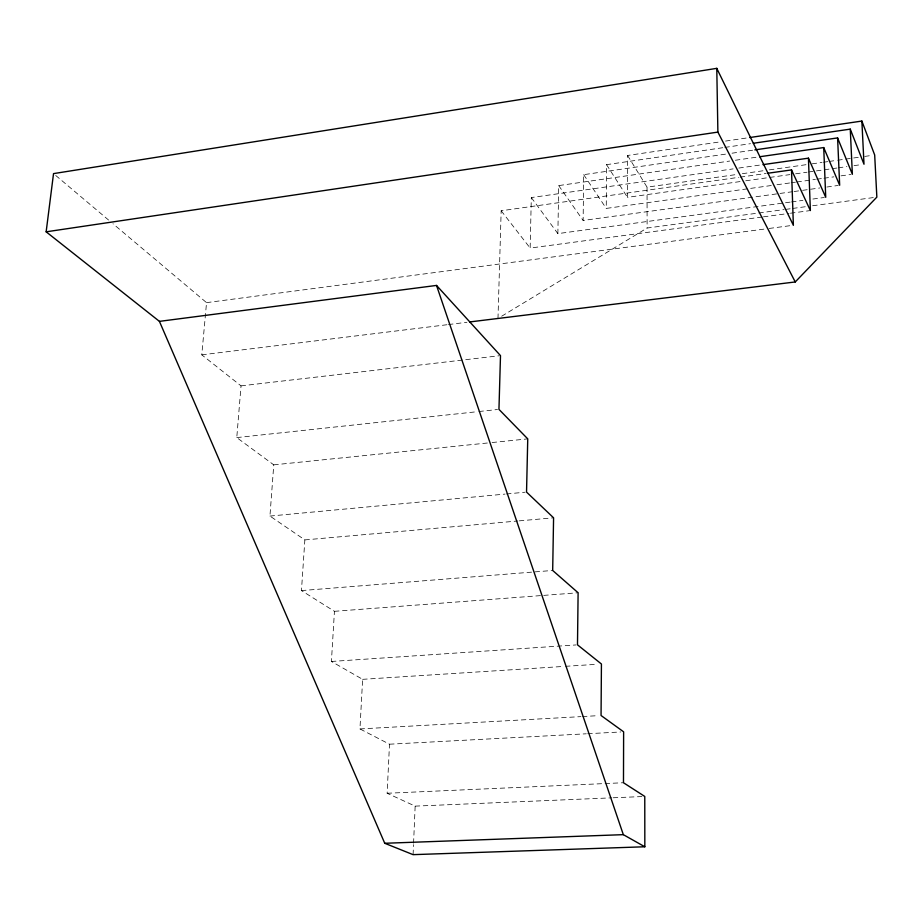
<?xml version="1.0" encoding="UTF-8"?>
<svg xmlns="http://www.w3.org/2000/svg" width="923" height="923" viewBox="0 0 923 923"><rect width="100%" height="100%" fill="white"/><g stroke="black" fill="none" stroke-linecap="round" stroke-linejoin="round"><path stroke-width="0.69" stroke-dasharray="4.62 3.46" d="M740.038 181.589L627.478 197.349L627.571 155.468L719.882 141.911M771.282 185.523L606.249 208.413L606.549 164.663L723.424 147.622M792.638 191.707L583.128 220.459L583.682 174.666L726.332 154.026M790.111 202.125L557.873 233.623L558.703 185.592L729.678 161.052M762.006 217.032L530.148 248.068L531.313 197.568L733.116 168.886M497.982 318.47L501.166 210.767L738.861 177.32M413.089 854.652L413.516 844.66M413.573 843.23L415.154 806.125L387.141 793.261L389.494 744.203L359.947 728.939L362.624 679.328L331.415 661.468L334.438 611.314L301.452 590.593L304.855 539.909L269.943 516.061L273.762 464.857L236.773 437.594L241.03 385.872L201.791 354.847L206.544 302.64L112.987 223.747M501.674 316.22L647.115 228.027L784.1 209.59M725.559 141.081L748.276 137.746M724.843 147.415L750.503 143.676M732.043 153.195L753.433 150.103M735.377 160.244L758.175 156.968M738.792 168.067L761.533 164.836M627.571 155.468L647.046 187.15L736.681 174.493M742.369 173.686L763.713 170.674M769.401 169.878L806.39 164.652M812.078 163.844L822.035 162.436M823.466 162.24L827.735 161.64M829.154 161.433L836.273 160.429M837.692 160.233L859.036 157.222M864.724 156.414L871.831 155.41M740.281 177.124L765.905 173.512M745.738 180.793L789.903 174.609M795.603 173.812L807.002 172.22M808.433 172.013L836.93 168.021M838.349 167.824L846.899 166.625M854.029 165.632L861.147 164.64M776.97 184.738L789.776 182.962M791.196 182.766L795.464 182.177M796.884 181.981L815.378 179.408M816.797 179.212L822.497 178.427M823.916 178.231L833.873 176.847M840.991 175.855L850.948 174.482M794.057 191.511L801.187 190.542M802.606 190.346L819.716 187.992M826.835 187.023L838.234 185.454M791.53 201.929L802.929 200.383M812.909 199.033L824.308 197.487M785.531 209.406L791.242 208.633M792.661 208.436L806.933 206.521M812.644 205.748L874 197.499M763.425 216.847L789.038 213.421M790.457 213.225L810.371 210.559M206.544 302.64L767.694 228.639M769.124 228.454L793.365 225.258M201.791 354.847L446.986 324.734M448.405 324.561L466.934 322.277M241.03 385.872L499.066 355.782M236.773 437.594L477.456 411.67M478.887 411.52L497.52 409.512M273.762 464.857L490.644 442.671M492.074 442.532L527.748 438.875M269.943 516.061L505.031 494.093M506.473 493.955L525.106 492.213M304.855 539.909L517.849 520.987M519.28 520.86L553.581 517.815M301.452 590.593L552.681 570.46M334.438 611.314L542.274 595.485M543.705 595.381L578.11 592.762M331.415 661.468L576.056 644.935M362.624 679.328L564.022 666.406M565.464 666.314L597.112 664.283M359.947 728.939L580.959 716.629M582.401 716.548L598.185 715.66M389.494 744.203L586.278 733.797M587.709 733.716L620.752 731.974M387.141 793.261L623.475 782.739M415.154 806.125L611.764 797.841M613.207 797.772L641.9 796.572M55.738 175.474L108.579 220.032M501.166 210.767L530.148 248.068M531.313 197.568L557.873 233.623M558.703 185.592L583.128 220.459M583.682 174.666L606.249 208.413M606.549 164.663L627.478 197.349M647.046 187.15L647.115 228.027"/><path stroke-width="1.38" d="M159.425 321.366L436.521 285.426L500.497 355.62L498.951 409.362L527.748 438.875L526.537 492.086L553.581 517.815L552.681 570.46L578.11 592.762L577.486 644.831L601.427 664.006L601.058 715.498L623.625 731.824L623.475 782.739L644.773 796.445L644.831 846.772L413.089 854.652L384.741 843.276L159.425 321.366L46.15 231.823L53.534 173.616L716.779 68.348L793.365 225.258L791.519 169.913L767.325 173.316M469.795 321.931L795.245 281.953L876.85 197.118L874.681 155.006L861.874 121.063L749.695 137.539M46.15 231.823L717.886 132.104L795.245 281.953M753.353 143.261L850.268 129.128L863.997 164.236L861.874 121.063M754.864 149.895L837.599 137.919L852.367 174.285L850.268 129.128M759.594 156.76L823.72 147.565L839.665 185.258L837.599 137.919M762.952 164.64L808.433 158.168L825.727 197.303L823.72 147.565M384.741 843.276L623.325 834.657L644.831 846.772M791.519 169.913L810.371 210.559L808.433 158.168M436.521 285.426L623.325 834.657M716.779 68.348L717.886 132.104"/></g></svg>
